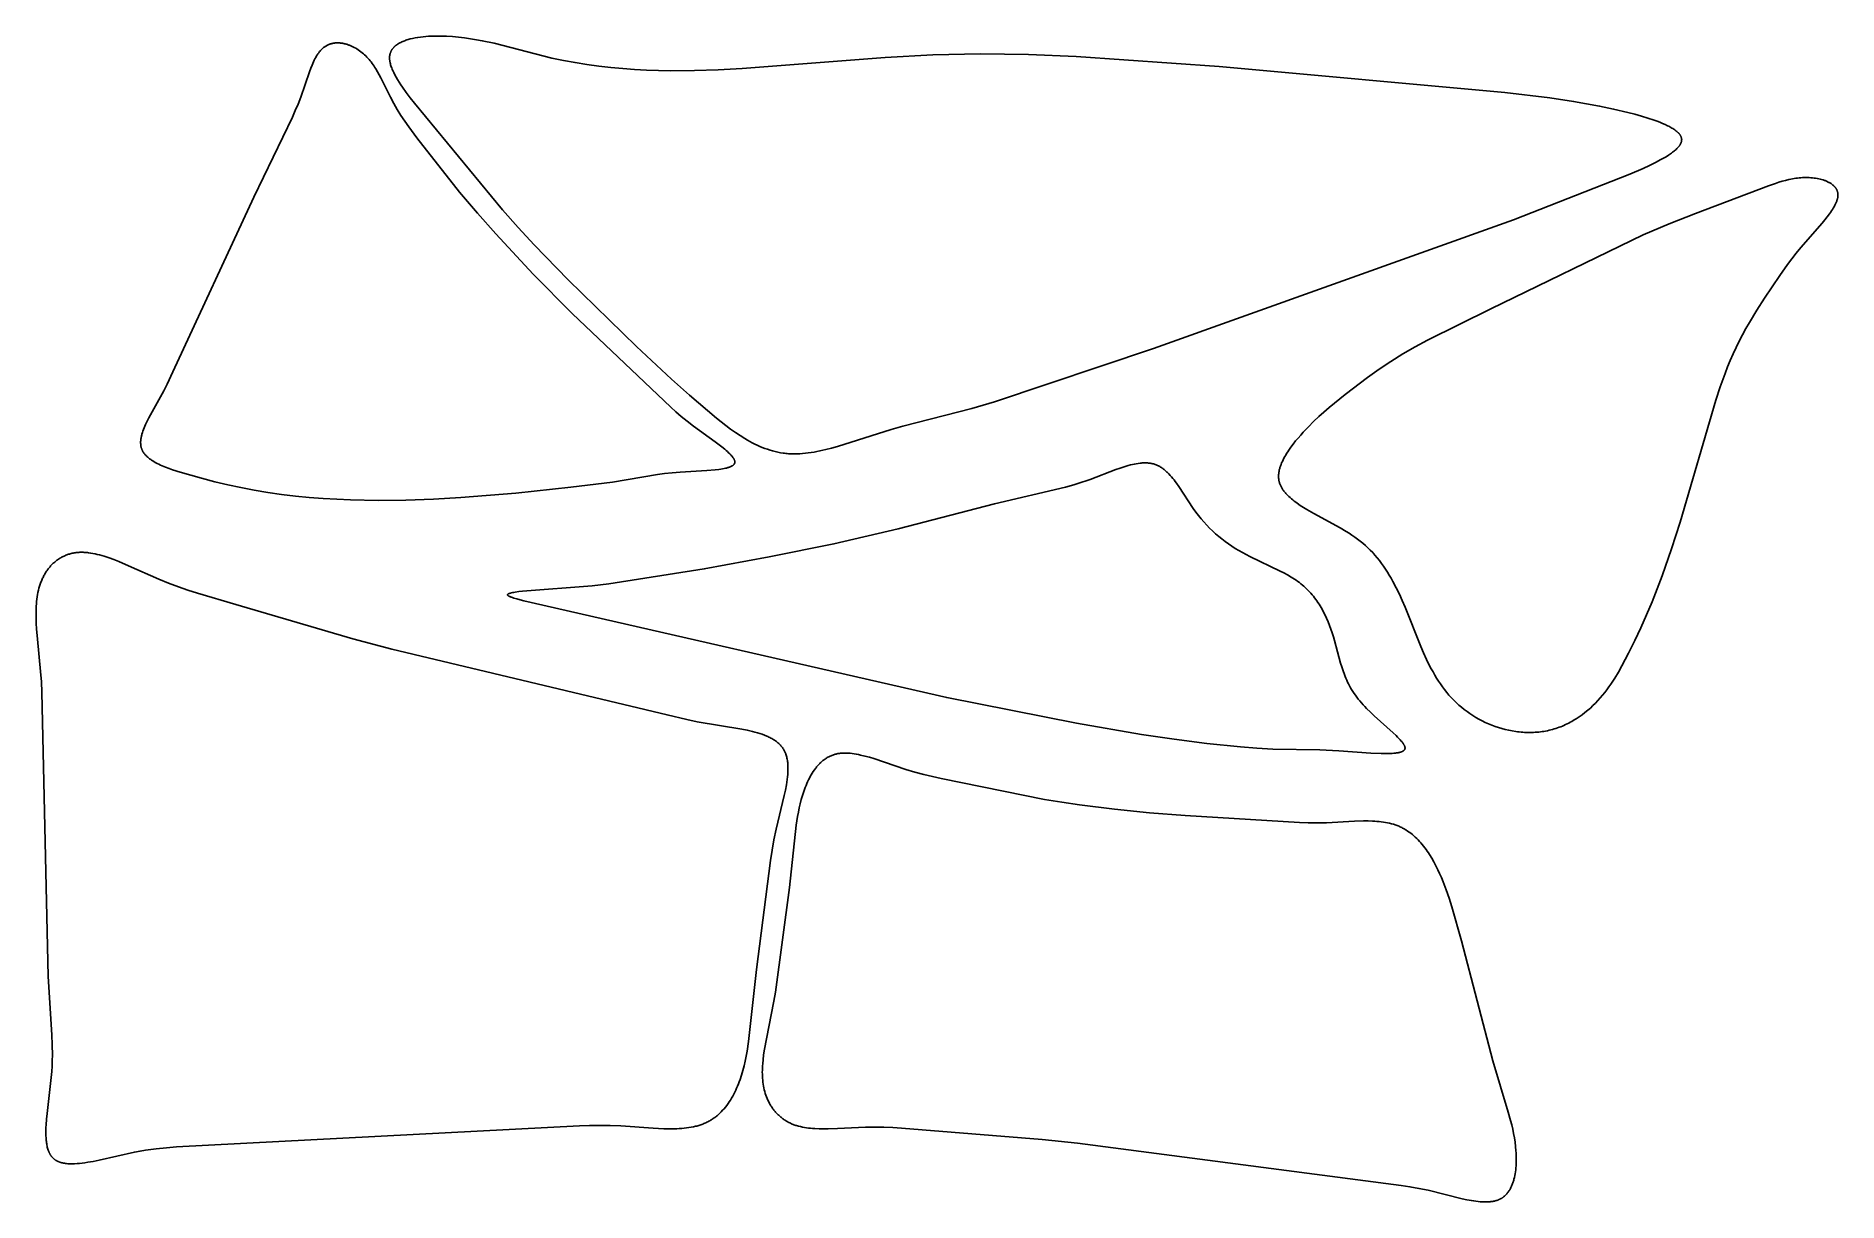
# Model space of a CAD drawing. Header units: metres. Extents: x 578 to 1008, y 650 to 928.
import ezdxf

# ---------------------------------------------------------------- set-up
doc = ezdxf.new("R2010")
doc.units = ezdxf.units.M
doc.layers.add('Z_CBD', color=40, linetype='Continuous', true_color=0xffbf00)

msp = doc.modelspace()

# ---------------------------------------------------------------- linework, layer by layer
at = {"layer": 'Z_CBD'}
for points in [[(744.44, 826.35), (744.43, 826.32), (744.42, 826.3), (744.42, 826.28), (744.41, 826.26), (744.4, 826.24), (744.39, 826.22), (744.38, 826.2), (744.37, 826.18), (744.36, 826.16), (744.35, 826.14), (744.33, 826.12), (744.32, 826.1), (744.31, 826.08), (744.29, 826.06), (744.28, 826.04), (744.26, 826.02), (744.25, 826), (744.23, 825.99), (744.21, 825.97), (744.2, 825.95), (744.18, 825.93), (744.16, 825.91), (744.14, 825.9), (744.12, 825.88), (744.08, 825.84), (744.04, 825.81), (743.99, 825.78), (743.95, 825.74), (743.9, 825.71), (743.85, 825.68), (743.79, 825.65), (743.74, 825.62), (743.68, 825.59), (743.62, 825.56), (743.56, 825.53), (743.5, 825.5), (743.37, 825.44), (743.23, 825.39), (743.09, 825.34), (742.94, 825.29), (742.78, 825.24), (742.62, 825.2), (742.44, 825.15), (742.27, 825.11), (741.9, 825.03), (741.51, 824.96), (741.09, 824.89), (740.66, 824.83), (739.75, 824.72), (737.77, 824.56), (731.45, 824.18), (729.52, 824.02), (727.73, 823.81), (726.05, 823.58), (715.29, 821.78), (705.36, 820.57), (692.27, 819.16), (679.15, 818.11), (672.57, 817.74), (666, 817.52), (659.41, 817.45), (652.83, 817.57), (649.55, 817.7), (646.27, 817.89), (642.99, 818.15), (639.7, 818.47), (636.4, 818.87), (633.12, 819.35), (629.87, 819.89), (626.69, 820.49), (623.58, 821.15), (620.46, 821.89), (617.27, 822.72), (612.16, 824.17), (610.4, 824.73), (609.54, 825.04), (608.7, 825.36), (607.88, 825.69), (607.49, 825.87), (607.1, 826.05), (606.73, 826.24), (606.37, 826.43), (606.01, 826.63), (605.68, 826.83), (605.35, 827.04), (605.2, 827.15), (605.04, 827.26), (604.89, 827.37), (604.75, 827.48), (604.61, 827.6), (604.47, 827.72), (604.34, 827.83), (604.21, 827.95), (604.09, 828.08), (603.97, 828.2), (603.86, 828.33), (603.75, 828.45), (603.65, 828.58), (603.55, 828.71), (603.46, 828.85), (603.42, 828.92), (603.37, 828.98), (603.33, 829.05), (603.29, 829.12), (603.25, 829.19), (603.22, 829.26), (603.18, 829.33), (603.15, 829.4), (603.11, 829.47), (603.08, 829.55), (603.05, 829.62), (603.02, 829.69), (603, 829.77), (602.97, 829.84), (602.95, 829.92), (602.93, 829.99), (602.91, 830.07), (602.89, 830.15), (602.87, 830.22), (602.85, 830.3), (602.84, 830.38), (602.83, 830.46), (602.81, 830.54), (602.8, 830.62), (602.79, 830.7), (602.79, 830.78), (602.78, 830.94), (602.77, 831.11), (602.77, 831.27), (602.77, 831.44), (602.78, 831.61), (602.8, 831.79), (602.82, 831.96), (602.84, 832.14), (602.87, 832.31), (602.9, 832.49), (602.94, 832.67), (602.98, 832.85), (603.03, 833.04), (603.08, 833.22), (603.19, 833.6), (603.32, 833.97), (603.46, 834.36), (603.61, 834.74), (603.77, 835.13), (603.95, 835.53), (604.33, 836.32), (604.74, 837.13), (608.31, 843.58), (609.08, 845.11), (610.48, 848.1), (629.78, 889.71), (638.97, 908.83), (639.65, 910.35), (640.31, 911.92), (640.94, 913.57), (643, 919.62), (643.32, 920.44), (643.64, 921.23), (643.81, 921.62), (643.98, 922), (644.16, 922.36), (644.34, 922.72), (644.53, 923.06), (644.73, 923.39), (644.93, 923.71), (645.03, 923.86), (645.13, 924.01), (645.24, 924.16), (645.35, 924.3), (645.46, 924.44), (645.57, 924.57), (645.68, 924.7), (645.79, 924.83), (645.91, 924.95), (646.03, 925.07), (646.15, 925.18), (646.27, 925.29), (646.4, 925.39), (646.53, 925.49), (646.66, 925.58), (646.79, 925.67), (646.92, 925.76), (647.06, 925.84), (647.19, 925.91), (647.33, 925.98), (647.47, 926.05), (647.62, 926.11), (647.76, 926.17), (647.91, 926.22), (648.06, 926.27), (648.21, 926.31), (648.36, 926.35), (648.51, 926.38), (648.66, 926.41), (648.82, 926.44), (648.98, 926.46), (649.13, 926.48), (649.29, 926.49), (649.45, 926.5), (649.61, 926.5), (649.77, 926.51), (649.93, 926.5), (650.1, 926.5), (650.26, 926.49), (650.42, 926.47), (650.59, 926.45), (650.75, 926.43), (650.92, 926.4), (651.08, 926.37), (651.25, 926.34), (651.41, 926.3), (651.58, 926.26), (651.75, 926.22), (651.91, 926.17), (652.08, 926.12), (652.25, 926.06), (652.41, 926), (652.58, 925.94), (652.74, 925.88), (652.91, 925.81), (653.07, 925.74), (653.4, 925.58), (653.72, 925.42), (654.05, 925.24), (654.36, 925.05), (654.68, 924.85), (654.99, 924.63), (655.29, 924.41), (655.59, 924.17), (655.88, 923.93), (656.17, 923.67), (656.45, 923.41), (656.72, 923.13), (656.98, 922.85), (657.24, 922.56), (657.48, 922.25), (657.73, 921.95), (657.96, 921.63), (658.2, 921.31), (658.42, 920.97), (658.64, 920.64), (658.86, 920.3), (659.28, 919.59), (659.68, 918.87), (660.08, 918.14), (662.34, 913.57), (663.13, 912.07), (663.54, 911.33), (663.96, 910.61), (664.83, 909.2), (665.75, 907.82), (666.7, 906.48), (668.66, 903.86), (678.83, 890.95), (683.08, 885.92), (687.45, 880.99), (696.4, 871.34), (705.65, 861.97), (729.22, 839.64), (730.42, 838.56), (731.7, 837.45), (733.09, 836.31), (734.62, 835.12), (739.76, 831.42), (741.34, 830.22), (742.05, 829.64), (742.38, 829.36), (742.7, 829.08), (742.99, 828.81), (743.26, 828.55), (743.39, 828.42), (743.51, 828.29), (743.62, 828.16), (743.73, 828.04), (743.83, 827.92), (743.93, 827.8), (744.02, 827.68), (744.1, 827.56), (744.13, 827.5), (744.17, 827.45), (744.2, 827.39), (744.24, 827.33), (744.27, 827.28), (744.29, 827.22), (744.32, 827.17), (744.34, 827.12), (744.37, 827.06), (744.39, 827.01), (744.4, 826.96), (744.42, 826.91), (744.43, 826.88), (744.43, 826.86), (744.44, 826.83), (744.45, 826.81), (744.45, 826.78), (744.45, 826.76), (744.46, 826.74), (744.46, 826.71), (744.46, 826.69), (744.47, 826.66), (744.47, 826.64), (744.47, 826.62), (744.47, 826.59), (744.47, 826.57), (744.47, 826.55), (744.47, 826.52), (744.47, 826.5), (744.46, 826.48), (744.46, 826.46), (744.46, 826.43), (744.45, 826.41), (744.45, 826.39), (744.44, 826.37)], [(662.15, 923.35), (662.14, 923.25), (662.13, 923.14), (662.13, 923.04), (662.13, 922.93), (662.13, 922.82), (662.13, 922.71), (662.14, 922.6), (662.15, 922.48), (662.16, 922.37), (662.18, 922.26), (662.19, 922.14), (662.21, 922.02), (662.24, 921.9), (662.26, 921.78), (662.32, 921.54), (662.38, 921.29), (662.46, 921.04), (662.55, 920.79), (662.64, 920.53), (662.75, 920.26), (662.86, 920), (662.98, 919.73), (663.11, 919.45), (663.39, 918.89), (663.7, 918.32), (664.04, 917.74), (664.4, 917.15), (664.79, 916.54), (665.21, 915.93), (666.1, 914.68), (667.06, 913.4), (668.08, 912.1), (689.1, 886.67), (692.77, 882.5), (696.64, 878.33), (704.69, 870.04), (721.02, 854.13), (729.37, 846.37), (733.62, 842.56), (737.94, 838.84), (740.13, 837.03), (742.34, 835.28), (743.46, 834.45), (744.59, 833.64), (745.73, 832.88), (746.88, 832.16), (747.46, 831.82), (748.05, 831.49), (748.63, 831.18), (749.22, 830.88), (749.82, 830.59), (750.42, 830.32), (751.02, 830.07), (751.63, 829.83), (752.24, 829.61), (752.86, 829.41), (753.48, 829.23), (754.1, 829.07), (754.73, 828.92), (755.37, 828.8), (756.01, 828.7), (756.33, 828.66), (756.65, 828.63), (756.98, 828.6), (757.3, 828.57), (757.96, 828.54), (758.62, 828.53), (759.28, 828.54), (759.95, 828.57), (760.63, 828.62), (761.31, 828.68), (761.99, 828.76), (762.67, 828.86), (763.36, 828.97), (764.05, 829.1), (764.75, 829.24), (766.15, 829.56), (767.55, 829.92), (768.97, 830.32), (781.73, 834.37), (784.52, 835.15), (800.96, 839.37), (806.4, 840.94), (844.27, 853.61), (930.14, 884.35), (957.88, 895.2), (961.06, 896.57), (962.57, 897.27), (963.99, 897.97), (965.32, 898.67), (965.94, 899.02), (966.53, 899.37), (967.09, 899.72), (967.61, 900.07), (967.85, 900.25), (968.08, 900.42), (968.31, 900.6), (968.52, 900.77), (968.73, 900.94), (968.92, 901.11), (969.1, 901.29), (969.27, 901.46), (969.34, 901.54), (969.42, 901.63), (969.49, 901.71), (969.57, 901.8), (969.63, 901.88), (969.7, 901.97), (969.76, 902.05), (969.81, 902.14), (969.87, 902.22), (969.92, 902.31), (969.97, 902.39), (970.01, 902.47), (970.05, 902.56), (970.09, 902.64), (970.1, 902.68), (970.12, 902.72), (970.14, 902.76), (970.15, 902.81), (970.16, 902.85), (970.18, 902.89), (970.19, 902.93), (970.2, 902.97), (970.21, 903.01), (970.22, 903.05), (970.23, 903.09), (970.23, 903.13), (970.24, 903.18), (970.24, 903.22), (970.25, 903.26), (970.25, 903.3), (970.25, 903.34), (970.26, 903.38), (970.26, 903.42), (970.26, 903.46), (970.25, 903.5), (970.25, 903.54), (970.25, 903.58), (970.24, 903.62), (970.24, 903.66), (970.23, 903.7), (970.22, 903.74), (970.22, 903.78), (970.21, 903.82), (970.2, 903.86), (970.18, 903.9), (970.17, 903.94), (970.16, 903.98), (970.15, 904.02), (970.13, 904.06), (970.12, 904.1), (970.1, 904.14), (970.08, 904.18), (970.06, 904.22), (970.04, 904.26), (970.02, 904.29), (970, 904.33), (969.98, 904.37), (969.96, 904.41), (969.91, 904.49), (969.86, 904.57), (969.8, 904.64), (969.74, 904.72), (969.68, 904.8), (969.62, 904.87), (969.55, 904.95), (969.48, 905.03), (969.4, 905.1), (969.32, 905.18), (969.24, 905.25), (969.16, 905.33), (969.07, 905.4), (968.98, 905.47), (968.79, 905.62), (968.59, 905.77), (968.38, 905.91), (968.16, 906.06), (967.92, 906.2), (967.68, 906.34), (967.43, 906.48), (967.16, 906.62), (966.89, 906.76), (966.31, 907.04), (965.71, 907.3), (965.06, 907.57), (964.39, 907.83), (963.69, 908.08), (962.22, 908.57), (960.67, 909.05), (959.05, 909.5), (957.39, 909.93), (954.01, 910.73), (950.67, 911.43), (944.49, 912.57), (938.83, 913.43), (928.11, 914.68), (859.99, 920.86), (825.87, 923.27), (814.48, 923.76), (803.08, 923.88), (791.68, 923.62), (780.3, 923), (746.2, 920.38), (740.51, 920.09), (734.81, 919.91), (729.12, 919.87), (723.42, 920.02), (720.57, 920.17), (717.72, 920.37), (714.87, 920.63), (712.03, 920.95), (709.21, 921.33), (706.39, 921.79), (703.59, 922.31), (700.81, 922.9), (687.04, 926.4), (684.25, 927), (682.85, 927.27), (681.43, 927.5), (680, 927.71), (678.57, 927.88), (677.12, 928.01), (675.67, 928.09), (674.23, 928.13), (672.82, 928.13), (672.12, 928.11), (671.44, 928.07), (670.77, 928.02), (670.11, 927.96), (669.47, 927.89), (668.84, 927.8), (668.23, 927.69), (667.64, 927.57), (667.08, 927.44), (666.8, 927.36), (666.53, 927.29), (666.27, 927.21), (666.01, 927.12), (665.76, 927.03), (665.52, 926.94), (665.28, 926.84), (665.05, 926.74), (664.83, 926.63), (664.61, 926.52), (664.4, 926.41), (664.2, 926.29), (664.11, 926.23), (664.01, 926.17), (663.92, 926.1), (663.83, 926.04), (663.74, 925.97), (663.65, 925.91), (663.57, 925.84), (663.49, 925.77), (663.41, 925.7), (663.33, 925.63), (663.25, 925.55), (663.18, 925.48), (663.11, 925.41), (663.04, 925.33), (662.97, 925.25), (662.91, 925.18), (662.84, 925.1), (662.78, 925.02), (662.73, 924.93), (662.67, 924.85), (662.62, 924.77), (662.57, 924.68), (662.52, 924.59), (662.48, 924.51), (662.44, 924.42), (662.4, 924.33), (662.36, 924.23), (662.33, 924.14), (662.29, 924.05), (662.26, 923.95), (662.24, 923.86), (662.21, 923.76), (662.19, 923.66), (662.18, 923.56), (662.16, 923.46)], [(874.24, 822.05), (874.26, 821.97), (874.28, 821.89), (874.32, 821.72), (874.37, 821.55), (874.43, 821.39), (874.49, 821.23), (874.56, 821.07), (874.63, 820.91), (874.71, 820.75), (874.79, 820.59), (874.88, 820.44), (874.97, 820.28), (875.07, 820.13), (875.17, 819.97), (875.28, 819.82), (875.39, 819.67), (875.5, 819.52), (875.62, 819.37), (875.75, 819.23), (875.88, 819.08), (876.01, 818.94), (876.28, 818.65), (876.57, 818.37), (876.88, 818.09), (877.19, 817.81), (877.52, 817.54), (877.86, 817.28), (878.21, 817.01), (878.57, 816.75), (879.31, 816.24), (880.09, 815.75), (880.88, 815.27), (882.51, 814.33), (888.78, 810.89), (890.23, 810.04), (890.93, 809.6), (891.62, 809.15), (892.29, 808.69), (892.95, 808.22), (893.59, 807.73), (894.22, 807.23), (894.83, 806.7), (895.42, 806.15), (896, 805.58), (896.57, 804.99), (897.12, 804.38), (897.65, 803.75), (898.17, 803.09), (898.67, 802.43), (899.16, 801.74), (899.63, 801.04), (900.09, 800.33), (900.54, 799.61), (900.97, 798.87), (901.39, 798.13), (902.19, 796.62), (902.94, 795.09), (903.64, 793.55), (904.31, 792), (908.04, 782.63), (908.71, 781.08), (909.41, 779.54), (910.16, 778.02), (910.55, 777.27), (910.96, 776.53), (911.38, 775.8), (911.81, 775.07), (912.26, 774.37), (912.73, 773.67), (913.21, 772.98), (913.71, 772.32), (914.23, 771.66), (914.77, 771.02), (915.33, 770.4), (915.91, 769.8), (916.51, 769.22), (917.13, 768.66), (917.76, 768.11), (918.41, 767.59), (919.08, 767.08), (919.77, 766.6), (920.47, 766.14), (921.19, 765.7), (921.92, 765.28), (922.66, 764.89), (923.42, 764.52), (924.19, 764.18), (924.97, 763.85), (925.76, 763.56), (926.57, 763.29), (927.38, 763.04), (928.2, 762.83), (929.03, 762.64), (929.86, 762.47), (930.7, 762.34), (931.12, 762.29), (931.54, 762.24), (931.97, 762.2), (932.39, 762.16), (932.81, 762.14), (933.23, 762.12), (933.65, 762.11), (934.07, 762.11), (934.49, 762.11), (934.91, 762.13), (935.33, 762.15), (935.75, 762.18), (936.17, 762.22), (936.59, 762.26), (937, 762.32), (937.41, 762.38), (937.82, 762.45), (938.23, 762.54), (938.64, 762.63), (939.04, 762.72), (939.45, 762.83), (939.84, 762.95), (940.24, 763.07), (940.64, 763.2), (941.03, 763.34), (941.42, 763.49), (941.8, 763.65), (942.18, 763.81), (942.56, 763.99), (942.94, 764.17), (943.31, 764.35), (943.68, 764.55), (944.05, 764.75), (944.41, 764.96), (944.77, 765.17), (945.13, 765.4), (945.83, 765.86), (946.52, 766.34), (947.19, 766.85), (947.84, 767.39), (948.48, 767.94), (949.1, 768.51), (949.7, 769.1), (950.28, 769.71), (950.84, 770.33), (951.39, 770.97), (951.92, 771.62), (952.42, 772.29), (952.92, 772.97), (953.4, 773.66), (953.86, 774.36), (954.32, 775.07), (955.19, 776.51), (956.02, 777.98), (957.59, 780.98), (959.09, 784), (960.52, 787.05), (961.89, 790.12), (963.19, 793.22), (964.43, 796.34), (965.62, 799.49), (967.85, 805.85), (969.93, 812.26), (978.4, 841.35), (979.46, 844.54), (980.61, 847.7), (981.22, 849.26), (981.86, 850.81), (982.53, 852.35), (983.24, 853.89), (983.98, 855.4), (984.75, 856.91), (985.56, 858.4), (986.41, 859.88), (988.16, 862.79), (989.98, 865.62), (993.64, 871.02), (995.53, 873.66), (996.53, 874.99), (997.58, 876.34), (998.7, 877.71), (1003.76, 883.55), (1004.37, 884.29), (1004.94, 885.01), (1005.48, 885.73), (1005.73, 886.08), (1005.97, 886.43), (1006.2, 886.78), (1006.41, 887.12), (1006.61, 887.46), (1006.79, 887.79), (1006.87, 887.95), (1006.95, 888.11), (1007.02, 888.27), (1007.09, 888.43), (1007.16, 888.59), (1007.22, 888.75), (1007.27, 888.9), (1007.32, 889.05), (1007.37, 889.2), (1007.41, 889.35), (1007.44, 889.5), (1007.46, 889.57), (1007.47, 889.65), (1007.48, 889.72), (1007.49, 889.79), (1007.5, 889.86), (1007.51, 889.93), (1007.52, 890), (1007.52, 890.07), (1007.52, 890.14), (1007.53, 890.21), (1007.53, 890.28), (1007.52, 890.34), (1007.52, 890.41), (1007.52, 890.48), (1007.51, 890.54), (1007.5, 890.61), (1007.49, 890.67), (1007.48, 890.74), (1007.47, 890.8), (1007.46, 890.86), (1007.44, 890.93), (1007.43, 890.99), (1007.41, 891.05), (1007.39, 891.11), (1007.37, 891.17), (1007.35, 891.23), (1007.32, 891.29), (1007.3, 891.35), (1007.27, 891.41), (1007.25, 891.47), (1007.22, 891.52), (1007.19, 891.58), (1007.16, 891.64), (1007.13, 891.69), (1007.09, 891.75), (1007.06, 891.8), (1007.02, 891.86), (1006.98, 891.91), (1006.94, 891.96), (1006.9, 892.02), (1006.86, 892.07), (1006.82, 892.12), (1006.78, 892.17), (1006.73, 892.22), (1006.69, 892.27), (1006.64, 892.32), (1006.54, 892.42), (1006.44, 892.51), (1006.34, 892.61), (1006.23, 892.7), (1006.11, 892.78), (1005.99, 892.87), (1005.87, 892.95), (1005.75, 893.03), (1005.62, 893.11), (1005.48, 893.19), (1005.35, 893.26), (1005.21, 893.34), (1005.06, 893.41), (1004.92, 893.47), (1004.77, 893.54), (1004.61, 893.6), (1004.46, 893.66), (1004.3, 893.72), (1004.14, 893.78), (1003.97, 893.83), (1003.64, 893.93), (1003.29, 894.02), (1002.94, 894.1), (1002.57, 894.18), (1002.2, 894.24), (1001.83, 894.29), (1001.44, 894.34), (1001.06, 894.37), (1000.67, 894.39), (1000.27, 894.41), (999.87, 894.41), (999.47, 894.4), (999.07, 894.39), (998.67, 894.36), (998.27, 894.33), (997.87, 894.28), (997.46, 894.23), (997.06, 894.16), (996.66, 894.09), (996.25, 894.01), (995.85, 893.93), (995.04, 893.73), (994.24, 893.52), (993.43, 893.27), (992.62, 893.01), (991, 892.44), (973.54, 885.87), (967.29, 883.4), (961.1, 880.73), (924.75, 863.1), (909.68, 855.63), (906.72, 854.03), (903.8, 852.35), (900.93, 850.58), (898.11, 848.7), (895.36, 846.73), (890.03, 842.68), (887.47, 840.64), (886.2, 839.59), (884.95, 838.51), (883.71, 837.4), (882.48, 836.23), (881.24, 835), (880.02, 833.7), (879.4, 833.01), (878.8, 832.31), (878.2, 831.6), (877.62, 830.87), (877.07, 830.13), (876.55, 829.38), (876.3, 829.01), (876.06, 828.63), (875.83, 828.25), (875.61, 827.88), (875.4, 827.5), (875.21, 827.12), (875.03, 826.74), (874.86, 826.37), (874.71, 825.99), (874.64, 825.81), (874.58, 825.62), (874.52, 825.43), (874.46, 825.25), (874.4, 825.07), (874.36, 824.88), (874.31, 824.7), (874.27, 824.52), (874.24, 824.33), (874.21, 824.15), (874.18, 823.97), (874.16, 823.79), (874.14, 823.61), (874.13, 823.44), (874.13, 823.26), (874.13, 823.08), (874.13, 822.91), (874.14, 822.74), (874.16, 822.56), (874.18, 822.39), (874.21, 822.22), (874.22, 822.14)], [(904.25, 758.16), (904.25, 758.18), (904.26, 758.21), (904.26, 758.23), (904.27, 758.25), (904.27, 758.28), (904.28, 758.3), (904.28, 758.32), (904.28, 758.35), (904.28, 758.37), (904.28, 758.39), (904.28, 758.42), (904.28, 758.44), (904.28, 758.47), (904.28, 758.5), (904.28, 758.52), (904.27, 758.55), (904.27, 758.57), (904.26, 758.6), (904.26, 758.63), (904.25, 758.65), (904.24, 758.68), (904.24, 758.71), (904.23, 758.74), (904.22, 758.76), (904.2, 758.82), (904.18, 758.88), (904.15, 758.94), (904.13, 759), (904.1, 759.06), (904.07, 759.12), (904.03, 759.18), (904, 759.24), (903.96, 759.31), (903.92, 759.37), (903.83, 759.51), (903.73, 759.64), (903.63, 759.78), (903.51, 759.92), (903.39, 760.07), (903.13, 760.37), (902.83, 760.69), (902.51, 761.01), (902.17, 761.35), (901.42, 762.05), (896.94, 766.08), (896.02, 766.95), (895.12, 767.84), (894.69, 768.28), (894.27, 768.73), (893.87, 769.18), (893.48, 769.63), (893.12, 770.08), (892.77, 770.53), (892.44, 770.98), (892.13, 771.43), (891.84, 771.88), (891.56, 772.34), (891.3, 772.79), (891.05, 773.24), (890.82, 773.69), (890.59, 774.14), (890.39, 774.59), (890.19, 775.04), (890, 775.49), (889.82, 775.94), (889.5, 776.84), (889.2, 777.74), (888.93, 778.64), (887.48, 784.05), (887.21, 784.95), (886.92, 785.85), (886.61, 786.75), (886.28, 787.63), (885.93, 788.51), (885.55, 789.38), (885.15, 790.23), (884.72, 791.07), (884.5, 791.48), (884.27, 791.89), (884.03, 792.29), (883.78, 792.69), (883.53, 793.08), (883.26, 793.47), (882.99, 793.85), (882.72, 794.22), (882.43, 794.59), (882.14, 794.95), (881.83, 795.3), (881.52, 795.65), (881.2, 795.98), (880.87, 796.31), (880.54, 796.63), (880.19, 796.95), (879.83, 797.25), (879.47, 797.55), (879.09, 797.83), (878.71, 798.11), (878.32, 798.39), (877.92, 798.65), (877.52, 798.91), (877.11, 799.17), (876.27, 799.66), (875.4, 800.13), (874.53, 800.58), (867.26, 804.05), (866.37, 804.51), (865.5, 804.99), (864.64, 805.48), (863.8, 805.99), (862.98, 806.53), (862.17, 807.08), (861.38, 807.65), (860.61, 808.24), (859.85, 808.86), (859.11, 809.5), (858.38, 810.16), (857.68, 810.85), (856.99, 811.56), (856.32, 812.29), (855.66, 813.06), (855.02, 813.85), (854.41, 814.66), (853.8, 815.51), (850.38, 820.72), (849.8, 821.53), (849.51, 821.93), (849.22, 822.31), (848.92, 822.69), (848.62, 823.05), (848.31, 823.4), (848, 823.73), (847.68, 824.05), (847.52, 824.2), (847.36, 824.35), (847.2, 824.5), (847.03, 824.64), (846.87, 824.77), (846.7, 824.91), (846.53, 825.03), (846.36, 825.15), (846.18, 825.27), (846.01, 825.38), (845.83, 825.49), (845.65, 825.59), (845.47, 825.68), (845.28, 825.77), (845.1, 825.85), (844.91, 825.93), (844.72, 826), (844.52, 826.07), (844.33, 826.12), (844.13, 826.18), (843.93, 826.22), (843.73, 826.26), (843.52, 826.3), (843.32, 826.33), (843.11, 826.35), (842.89, 826.37), (842.68, 826.38), (842.47, 826.39), (842.25, 826.39), (842.03, 826.38), (841.81, 826.38), (841.58, 826.36), (841.36, 826.35), (841.13, 826.32), (840.68, 826.27), (840.21, 826.19), (839.74, 826.11), (839.27, 826), (838.79, 825.89), (838.3, 825.76), (837.81, 825.62), (837.32, 825.47), (836.32, 825.14), (835.31, 824.78), (829.21, 822.43), (828.21, 822.08), (827.22, 821.75), (825.27, 821.16), (823.35, 820.63), (806.35, 816.63), (783.44, 810.66), (768.09, 807.08), (752.65, 803.99), (737.16, 801.12), (714.38, 797.57), (710.45, 797.09), (693.84, 795.78), (692.92, 795.68), (692.11, 795.57), (691.76, 795.51), (691.43, 795.46), (691.15, 795.39), (691.02, 795.36), (690.9, 795.33), (690.79, 795.3), (690.73, 795.28), (690.68, 795.26), (690.64, 795.25), (690.59, 795.23), (690.55, 795.21), (690.52, 795.19), (690.48, 795.18), (690.46, 795.17), (690.45, 795.16), (690.43, 795.15), (690.42, 795.14), (690.4, 795.13), (690.39, 795.12), (690.38, 795.11), (690.36, 795.1), (690.35, 795.1), (690.34, 795.09), (690.33, 795.08), (690.32, 795.07), (690.31, 795.06), (690.31, 795.05), (690.3, 795.04), (690.29, 795.03), (690.29, 795.02), (690.28, 795.01), (690.28, 795), (690.27, 794.99), (690.27, 794.98), (690.27, 794.97), (690.27, 794.96), (690.27, 794.95), (690.27, 794.94), (690.27, 794.93), (690.27, 794.92), (690.27, 794.91), (690.28, 794.9), (690.28, 794.89), (690.28, 794.88), (690.29, 794.87), (690.29, 794.86), (690.3, 794.85), (690.31, 794.84), (690.31, 794.83), (690.32, 794.82), (690.33, 794.81), (690.34, 794.8), (690.35, 794.79), (690.36, 794.77), (690.37, 794.76), (690.38, 794.75), (690.4, 794.74), (690.41, 794.73), (690.42, 794.72), (690.44, 794.71), (690.45, 794.7), (690.49, 794.68), (690.52, 794.65), (690.56, 794.63), (690.6, 794.61), (690.64, 794.59), (690.68, 794.56), (690.73, 794.54), (690.83, 794.49), (690.94, 794.45), (691.05, 794.4), (691.18, 794.35), (691.45, 794.25), (691.76, 794.15), (692.46, 793.95), (693.26, 793.74), (694.16, 793.52), (795.02, 770.41), (825.94, 764.35), (841.45, 761.62), (849.2, 760.49), (857.06, 759.51), (865.06, 758.66), (868.98, 758.35), (872.75, 758.15), (883.99, 757.97), (888.5, 757.75), (896.17, 757.2), (898.57, 757.1), (899.68, 757.08), (900.2, 757.09), (900.7, 757.1), (901.18, 757.12), (901.62, 757.15), (902.05, 757.19), (902.24, 757.22), (902.44, 757.25), (902.62, 757.28), (902.79, 757.31), (902.96, 757.35), (903.12, 757.39), (903.19, 757.41), (903.27, 757.44), (903.34, 757.46), (903.41, 757.48), (903.47, 757.51), (903.54, 757.53), (903.6, 757.56), (903.66, 757.59), (903.71, 757.62), (903.77, 757.65), (903.79, 757.66), (903.82, 757.68), (903.84, 757.69), (903.87, 757.71), (903.89, 757.73), (903.91, 757.74), (903.94, 757.76), (903.96, 757.77), (903.98, 757.79), (904, 757.81), (904.02, 757.83), (904.04, 757.84), (904.06, 757.86), (904.07, 757.88), (904.09, 757.9), (904.11, 757.92), (904.12, 757.94), (904.14, 757.96), (904.15, 757.98), (904.16, 757.99), (904.18, 758.01), (904.19, 758.04), (904.2, 758.06), (904.21, 758.08), (904.22, 758.1), (904.23, 758.12), (904.24, 758.14)], [(581.98, 660.54), (582.06, 660.47), (582.14, 660.4), (582.22, 660.34), (582.31, 660.28), (582.39, 660.21), (582.48, 660.16), (582.57, 660.1), (582.66, 660.05), (582.76, 660), (582.85, 659.95), (582.95, 659.9), (583.05, 659.85), (583.15, 659.81), (583.25, 659.77), (583.35, 659.73), (583.46, 659.69), (583.57, 659.65), (583.68, 659.62), (583.79, 659.58), (583.9, 659.55), (584.01, 659.52), (584.13, 659.5), (584.37, 659.45), (584.61, 659.4), (584.85, 659.37), (585.11, 659.34), (585.37, 659.31), (585.63, 659.3), (585.9, 659.28), (586.18, 659.28), (586.46, 659.28), (586.74, 659.28), (587.03, 659.29), (587.62, 659.33), (588.23, 659.38), (588.85, 659.45), (589.49, 659.54), (590.14, 659.64), (591.48, 659.87), (592.85, 660.15), (601.28, 662.06), (602.63, 662.31), (603.95, 662.53), (605.23, 662.72), (606.49, 662.88), (608.95, 663.13), (611.33, 663.29), (707.43, 668.3), (709.84, 668.39), (712.27, 668.43), (714.75, 668.41), (717.27, 668.32), (725.02, 667.77), (727.56, 667.65), (728.8, 667.62), (730.02, 667.63), (730.62, 667.65), (731.21, 667.67), (731.8, 667.71), (732.38, 667.76), (732.94, 667.83), (733.5, 667.9), (734.05, 667.99), (734.59, 668.1), (735.12, 668.22), (735.38, 668.28), (735.63, 668.35), (735.89, 668.43), (736.14, 668.51), (736.38, 668.59), (736.63, 668.68), (736.87, 668.77), (737.11, 668.87), (737.34, 668.97), (737.57, 669.07), (737.8, 669.18), (738.03, 669.3), (738.25, 669.42), (738.47, 669.54), (738.68, 669.67), (738.89, 669.8), (739.1, 669.93), (739.31, 670.07), (739.51, 670.21), (739.71, 670.36), (739.91, 670.51), (740.11, 670.67), (740.3, 670.83), (740.49, 670.99), (740.67, 671.15), (740.86, 671.32), (741.04, 671.5), (741.21, 671.67), (741.56, 672.04), (741.89, 672.41), (742.22, 672.8), (742.53, 673.21), (742.84, 673.62), (743.13, 674.05), (743.41, 674.48), (743.68, 674.93), (743.95, 675.39), (744.2, 675.86), (744.44, 676.33), (744.68, 676.82), (744.9, 677.32), (745.11, 677.82), (745.32, 678.33), (745.52, 678.85), (745.71, 679.38), (746.06, 680.45), (746.38, 681.54), (746.67, 682.66), (746.93, 683.79), (747.16, 684.94), (747.38, 686.1), (747.74, 688.47), (749.64, 705.62), (752.97, 731.59), (753.33, 734.02), (753.76, 736.52), (754.3, 739.08), (756.25, 747.07), (756.53, 748.38), (756.76, 749.66), (756.86, 750.29), (756.95, 750.91), (757.02, 751.52), (757.08, 752.12), (757.12, 752.71), (757.13, 753.28), (757.14, 753.57), (757.13, 753.85), (757.12, 754.13), (757.11, 754.4), (757.09, 754.67), (757.07, 754.93), (757.03, 755.2), (757, 755.46), (756.95, 755.71), (756.9, 755.96), (756.85, 756.2), (756.78, 756.45), (756.71, 756.68), (756.64, 756.91), (756.6, 757.03), (756.55, 757.14), (756.51, 757.25), (756.46, 757.36), (756.41, 757.47), (756.36, 757.58), (756.31, 757.69), (756.25, 757.79), (756.2, 757.9), (756.14, 758), (756.08, 758.1), (756.02, 758.2), (755.95, 758.3), (755.89, 758.4), (755.82, 758.5), (755.75, 758.59), (755.68, 758.69), (755.6, 758.78), (755.53, 758.87), (755.45, 758.96), (755.37, 759.05), (755.29, 759.14), (755.2, 759.22), (755.12, 759.31), (754.94, 759.47), (754.76, 759.64), (754.57, 759.79), (754.37, 759.95), (754.17, 760.1), (753.96, 760.24), (753.74, 760.38), (753.52, 760.52), (753.29, 760.65), (753.06, 760.78), (752.82, 760.9), (752.58, 761.02), (752.32, 761.14), (752.07, 761.25), (751.54, 761.47), (751, 761.67), (750.44, 761.86), (749.86, 762.04), (749.27, 762.21), (748.66, 762.37), (747.41, 762.67), (746.12, 762.93), (735.51, 764.68), (733.03, 765.18), (728.31, 766.28), (662.69, 781.98), (653.34, 784.42), (625.46, 792.59), (616.35, 795.3), (614.06, 796.04), (611.76, 796.85), (609.43, 797.72), (607.08, 798.67), (599.9, 801.86), (597.54, 802.86), (596.38, 803.31), (595.23, 803.73), (594.1, 804.11), (593.54, 804.28), (592.99, 804.43), (592.44, 804.57), (591.9, 804.69), (591.37, 804.8), (590.84, 804.89), (590.32, 804.96), (590.06, 804.99), (589.8, 805.02), (589.55, 805.04), (589.3, 805.05), (589.05, 805.06), (588.8, 805.07), (588.56, 805.06), (588.31, 805.06), (588.07, 805.05), (587.83, 805.03), (587.59, 805.01), (587.36, 804.98), (587.13, 804.95), (586.9, 804.91), (586.67, 804.86), (586.44, 804.82), (586.22, 804.76), (586, 804.71), (585.78, 804.64), (585.56, 804.58), (585.35, 804.5), (585.14, 804.43), (584.93, 804.35), (584.72, 804.26), (584.52, 804.17), (584.32, 804.07), (584.12, 803.97), (583.92, 803.87), (583.73, 803.76), (583.54, 803.65), (583.35, 803.53), (583.17, 803.41), (582.98, 803.28), (582.8, 803.15), (582.63, 803.02), (582.45, 802.88), (582.28, 802.74), (582.11, 802.59), (581.95, 802.44), (581.78, 802.28), (581.62, 802.12), (581.47, 801.96), (581.31, 801.8), (581.16, 801.63), (581.02, 801.45), (580.87, 801.27), (580.73, 801.09), (580.59, 800.91), (580.46, 800.72), (580.33, 800.53), (580.2, 800.33), (580.07, 800.14), (579.95, 799.93), (579.83, 799.73), (579.72, 799.52), (579.6, 799.31), (579.49, 799.09), (579.39, 798.87), (579.29, 798.65), (579.19, 798.43), (579.09, 798.2), (579, 797.97), (578.83, 797.5), (578.67, 797.02), (578.53, 796.53), (578.4, 796.02), (578.28, 795.51), (578.18, 794.98), (578.1, 794.45), (578.02, 793.91), (577.96, 793.36), (577.91, 792.8), (577.88, 792.23), (577.85, 791.65), (577.83, 790.48), (577.84, 789.29), (577.88, 788.07), (577.95, 786.83), (578.16, 784.32), (578.91, 776.67), (579.09, 774.17), (579.22, 771.7), (580.72, 703.97), (581.61, 690.01), (581.71, 687.62), (581.73, 685.16), (581.7, 683.89), (581.66, 682.59), (581.58, 681.26), (581.47, 679.89), (580.47, 671.31), (580.33, 669.91), (580.24, 668.56), (580.2, 667.9), (580.18, 667.26), (580.18, 666.63), (580.19, 666.02), (580.22, 665.43), (580.24, 665.14), (580.26, 664.86), (580.29, 664.58), (580.33, 664.31), (580.37, 664.04), (580.41, 663.78), (580.46, 663.52), (580.52, 663.27), (580.58, 663.03), (580.65, 662.8), (580.72, 662.57), (580.76, 662.45), (580.8, 662.34), (580.85, 662.24), (580.89, 662.13), (580.94, 662.02), (580.98, 661.92), (581.03, 661.82), (581.08, 661.72), (581.14, 661.62), (581.19, 661.53), (581.25, 661.43), (581.3, 661.34), (581.36, 661.25), (581.42, 661.16), (581.49, 661.08), (581.55, 660.99), (581.62, 660.91), (581.69, 660.83), (581.76, 660.76), (581.83, 660.68), (581.9, 660.61)], [(926.57, 650.7), (926.66, 650.74), (926.75, 650.78), (926.84, 650.82), (926.92, 650.86), (927.01, 650.9), (927.09, 650.95), (927.18, 651), (927.26, 651.04), (927.34, 651.09), (927.42, 651.14), (927.5, 651.2), (927.57, 651.25), (927.65, 651.3), (927.73, 651.36), (927.8, 651.42), (927.87, 651.48), (928.02, 651.6), (928.16, 651.72), (928.29, 651.85), (928.43, 651.99), (928.55, 652.13), (928.68, 652.28), (928.8, 652.43), (928.91, 652.58), (929.03, 652.74), (929.13, 652.9), (929.24, 653.07), (929.34, 653.24), (929.44, 653.42), (929.53, 653.6), (929.62, 653.78), (929.71, 653.97), (929.79, 654.16), (929.87, 654.35), (929.95, 654.55), (930.02, 654.75), (930.09, 654.95), (930.15, 655.16), (930.22, 655.37), (930.27, 655.59), (930.38, 656.02), (930.48, 656.47), (930.56, 656.92), (930.63, 657.39), (930.69, 657.86), (930.74, 658.34), (930.78, 658.83), (930.8, 659.33), (930.82, 659.83), (930.82, 660.33), (930.82, 660.84), (930.8, 661.35), (930.78, 661.87), (930.74, 662.38), (930.65, 663.42), (930.52, 664.45), (930.36, 665.48), (930.17, 666.51), (929.96, 667.53), (929.72, 668.55), (929.47, 669.58), (928.91, 671.62), (925.23, 683.84), (917.73, 712.4), (915.44, 720.58), (914.79, 722.6), (914.11, 724.59), (913.36, 726.54), (912.96, 727.51), (912.54, 728.46), (912.1, 729.4), (911.64, 730.33), (911.16, 731.24), (910.66, 732.13), (910.13, 732.99), (909.86, 733.41), (909.58, 733.83), (909.29, 734.23), (909, 734.63), (908.7, 735.02), (908.39, 735.4), (908.08, 735.77), (907.75, 736.13), (907.43, 736.48), (907.09, 736.82), (906.74, 737.15), (906.39, 737.47), (906.03, 737.78), (905.66, 738.07), (905.29, 738.35), (904.9, 738.62), (904.51, 738.87), (904.31, 738.99), (904.11, 739.11), (903.91, 739.22), (903.7, 739.33), (903.49, 739.44), (903.28, 739.54), (903.07, 739.64), (902.85, 739.74), (902.63, 739.83), (902.41, 739.92), (902.19, 740), (901.97, 740.08), (901.74, 740.16), (901.51, 740.23), (901.05, 740.36), (900.58, 740.48), (900.1, 740.58), (899.61, 740.67), (899.12, 740.75), (898.62, 740.82), (898.11, 740.88), (897.6, 740.92), (897.08, 740.96), (896.55, 740.99), (895.49, 741.02), (894.41, 741.02), (892.22, 740.96), (885.54, 740.6), (883.36, 740.55), (881.21, 740.56), (879.09, 740.62), (851.82, 742.28), (843.39, 742.95), (835, 743.8), (826.64, 744.84), (822.46, 745.46), (818.29, 746.17), (793.65, 751.17), (791.6, 751.62), (789.53, 752.11), (787.43, 752.67), (785.28, 753.31), (777.62, 755.88), (776.55, 756.2), (775.49, 756.49), (774.45, 756.74), (773.94, 756.85), (773.44, 756.94), (772.94, 757.02), (772.45, 757.09), (771.96, 757.14), (771.48, 757.18), (771.25, 757.19), (771.02, 757.2), (770.78, 757.21), (770.56, 757.2), (770.33, 757.2), (770.1, 757.19), (769.88, 757.17), (769.66, 757.15), (769.45, 757.13), (769.23, 757.1), (769.02, 757.06), (768.81, 757.02), (768.6, 756.97), (768.4, 756.92), (768.2, 756.86), (768, 756.8), (767.8, 756.73), (767.61, 756.66), (767.42, 756.58), (767.23, 756.5), (767.04, 756.41), (766.86, 756.32), (766.68, 756.22), (766.5, 756.12), (766.33, 756.01), (766.15, 755.9), (765.98, 755.78), (765.81, 755.66), (765.65, 755.53), (765.48, 755.41), (765.32, 755.27), (765.16, 755.13), (765.01, 754.99), (764.85, 754.85), (764.7, 754.7), (764.55, 754.54), (764.4, 754.39), (764.26, 754.23), (764.12, 754.06), (763.98, 753.9), (763.84, 753.72), (763.7, 753.55), (763.44, 753.19), (763.18, 752.82), (762.93, 752.43), (762.7, 752.04), (762.46, 751.63), (762.24, 751.22), (762.03, 750.79), (761.82, 750.35), (761.63, 749.91), (761.44, 749.46), (761.25, 749), (761.08, 748.53), (760.91, 748.06), (760.6, 747.1), (760.32, 746.12), (760.06, 745.13), (759.83, 744.13), (759.62, 743.12), (759.44, 742.09), (759.12, 740.02), (757.5, 725.17), (754.13, 700.2), (753.79, 698.08), (751.49, 686.25), (751.34, 685.2), (751.21, 684.17), (751.11, 683.14), (751.07, 682.63), (751.05, 682.13), (751.03, 681.63), (751.02, 681.14), (751.03, 680.65), (751.04, 680.17), (751.07, 679.69), (751.11, 679.21), (751.16, 678.75), (751.22, 678.28), (751.3, 677.83), (751.39, 677.38), (751.49, 676.93), (751.6, 676.5), (751.73, 676.07), (751.87, 675.65), (752.02, 675.23), (752.19, 674.83), (752.36, 674.43), (752.55, 674.04), (752.75, 673.66), (752.85, 673.48), (752.96, 673.29), (753.07, 673.11), (753.19, 672.93), (753.3, 672.76), (753.42, 672.58), (753.54, 672.41), (753.67, 672.24), (753.8, 672.07), (753.93, 671.91), (754.06, 671.75), (754.2, 671.59), (754.34, 671.43), (754.48, 671.28), (754.63, 671.13), (754.78, 670.98), (754.93, 670.84), (755.09, 670.7), (755.24, 670.56), (755.4, 670.42), (755.57, 670.29), (755.73, 670.16), (755.9, 670.03), (756.08, 669.91), (756.25, 669.79), (756.43, 669.67), (756.61, 669.56), (756.79, 669.45), (756.98, 669.34), (757.17, 669.24), (757.36, 669.13), (757.55, 669.04), (757.75, 668.94), (757.95, 668.85), (758.15, 668.77), (758.36, 668.68), (758.57, 668.6), (758.78, 668.53), (758.99, 668.45), (759.21, 668.38), (759.65, 668.26), (760.1, 668.14), (760.57, 668.04), (761.04, 667.95), (761.52, 667.87), (762, 667.81), (762.5, 667.75), (763, 667.7), (763.51, 667.67), (764.55, 667.62), (765.62, 667.6), (766.7, 667.61), (768.91, 667.67), (775.66, 667.99), (777.85, 668.02), (780.01, 667.98), (782.13, 667.9), (784.23, 667.78), (817.78, 665.08), (826.16, 664.18), (903.33, 654.13), (905.44, 653.81), (907.61, 653.43), (909.84, 652.96), (917.91, 650.96), (919.03, 650.72), (920.12, 650.52), (920.66, 650.43), (921.18, 650.36), (921.7, 650.3), (922.21, 650.25), (922.7, 650.21), (923.19, 650.19), (923.42, 650.19), (923.66, 650.19), (923.89, 650.19), (924.12, 650.2), (924.34, 650.22), (924.57, 650.24), (924.78, 650.26), (925, 650.29), (925.21, 650.32), (925.42, 650.36), (925.62, 650.4), (925.82, 650.45), (926.01, 650.5), (926.2, 650.56), (926.39, 650.63), (926.48, 650.66)]]:
    msp.add_lwpolyline(points, close=True, dxfattribs=at)

doc.saveas('drawing.dxf')
